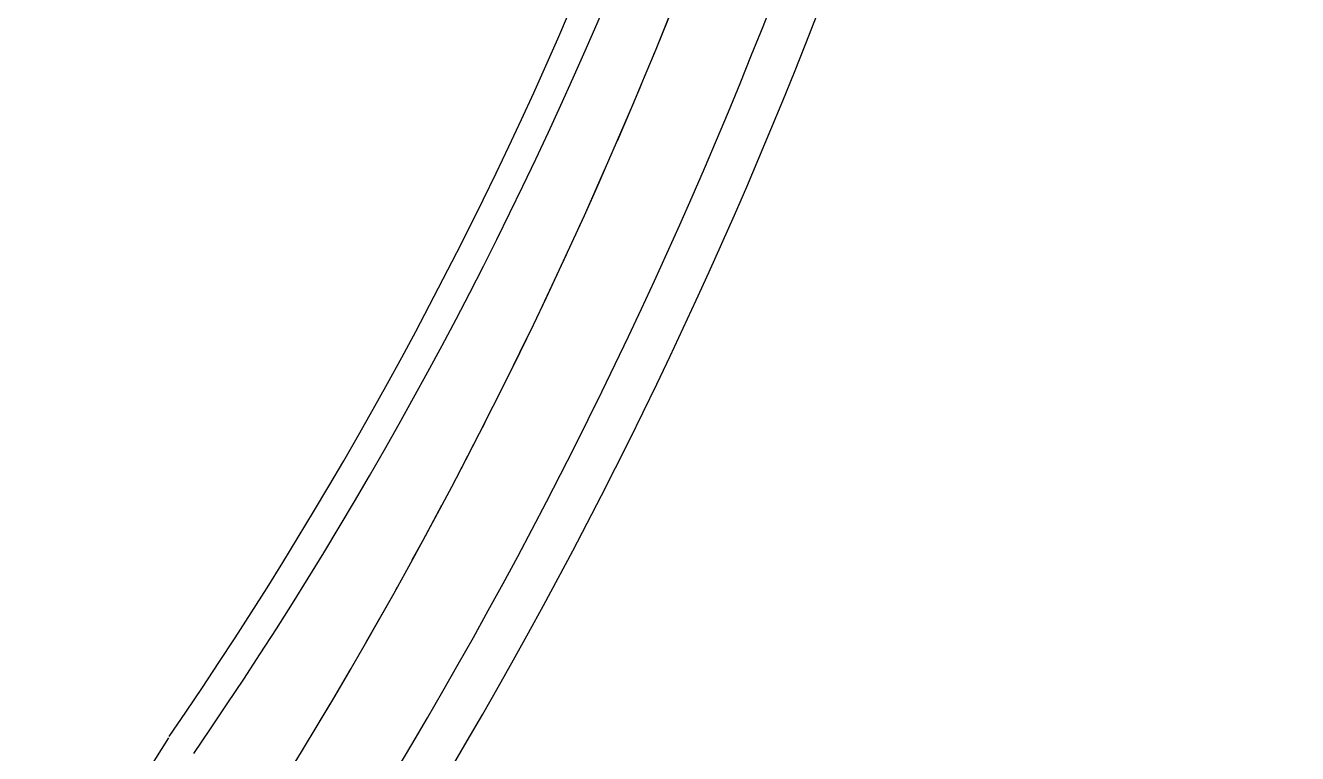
# Model space of a CAD drawing. Header units: metres. Extents: x 324293 to 653279, y 3585589 to 7191434.
# Drawn here: x 334470.9 to 334522, y 3600622.9 to 3600652.2 of the extents above; entities that cross this region are included whole.
import ezdxf

# ---------------------------------------------------------------- set-up
doc = ezdxf.new("R2010")
doc.units = ezdxf.units.M
doc.linetypes.add('DASHED', pattern=[0.75, 0.5, -0.25])
doc.layers.add('C-ROAD-CNTR-N', color=92, linetype='Continuous')
doc.layers.add('tarh', color=6, linetype='Continuous')

msp = doc.modelspace()

# ---------------------------------------------------------------- linework, layer by layer
at = {"layer": 'C-ROAD-CNTR-N', "color": 92, "linetype": 'Continuous', "lineweight": -3, "flags": 128}
msp.add_lwpolyline([(334452.70311, 3600576.14092), (334480.72433, 3600621.00871, 0.09741168), (334508.21114, 3600693.14625), (334527.43459, 3600805.24212, -0.09833346), (334544.15951, 3600848.89594), (334704.00117, 3601102.76725)], format="xyb", dxfattribs=at)
at = {"layer": 'tarh'}
msp.add_line((334476.61066, 3600623.57781, -12.91667), (334459.375, 3600595.97993, -12.91667), dxfattribs=at)
for centre, radius, start, end in [((334336.81077, 3600719.91676, -12.91667), 169.77865, 325.4466222, 351.1353481), ((334311.08874, 3600726.951, -12.91667), 205.5, 328.0140394, 350.2689373)]:
    msp.add_arc(centre, radius, start, end, dxfattribs=at)
at = {"layer": 'tarh', "color": 0}
for centre, radius, start, end in [((334336.81077, 3600719.91676, -12.91667), 170.97865, 325.4466222, 351.1353481), ((334311.08874, 3600726.951, -12.91667), 203.65, 328.0140394, 350.2689373)]:
    msp.add_arc(centre, radius, start, end, dxfattribs=at)
at = {"layer": 'tarh', "color": 0, "linetype": 'DASHED', "ltscale": 5}
msp.add_arc((334311.08874, 3600726.951, -12.91667), 200, 328.0140394, 350.2689373, dxfattribs=at)

doc.saveas('drawing.dxf')
